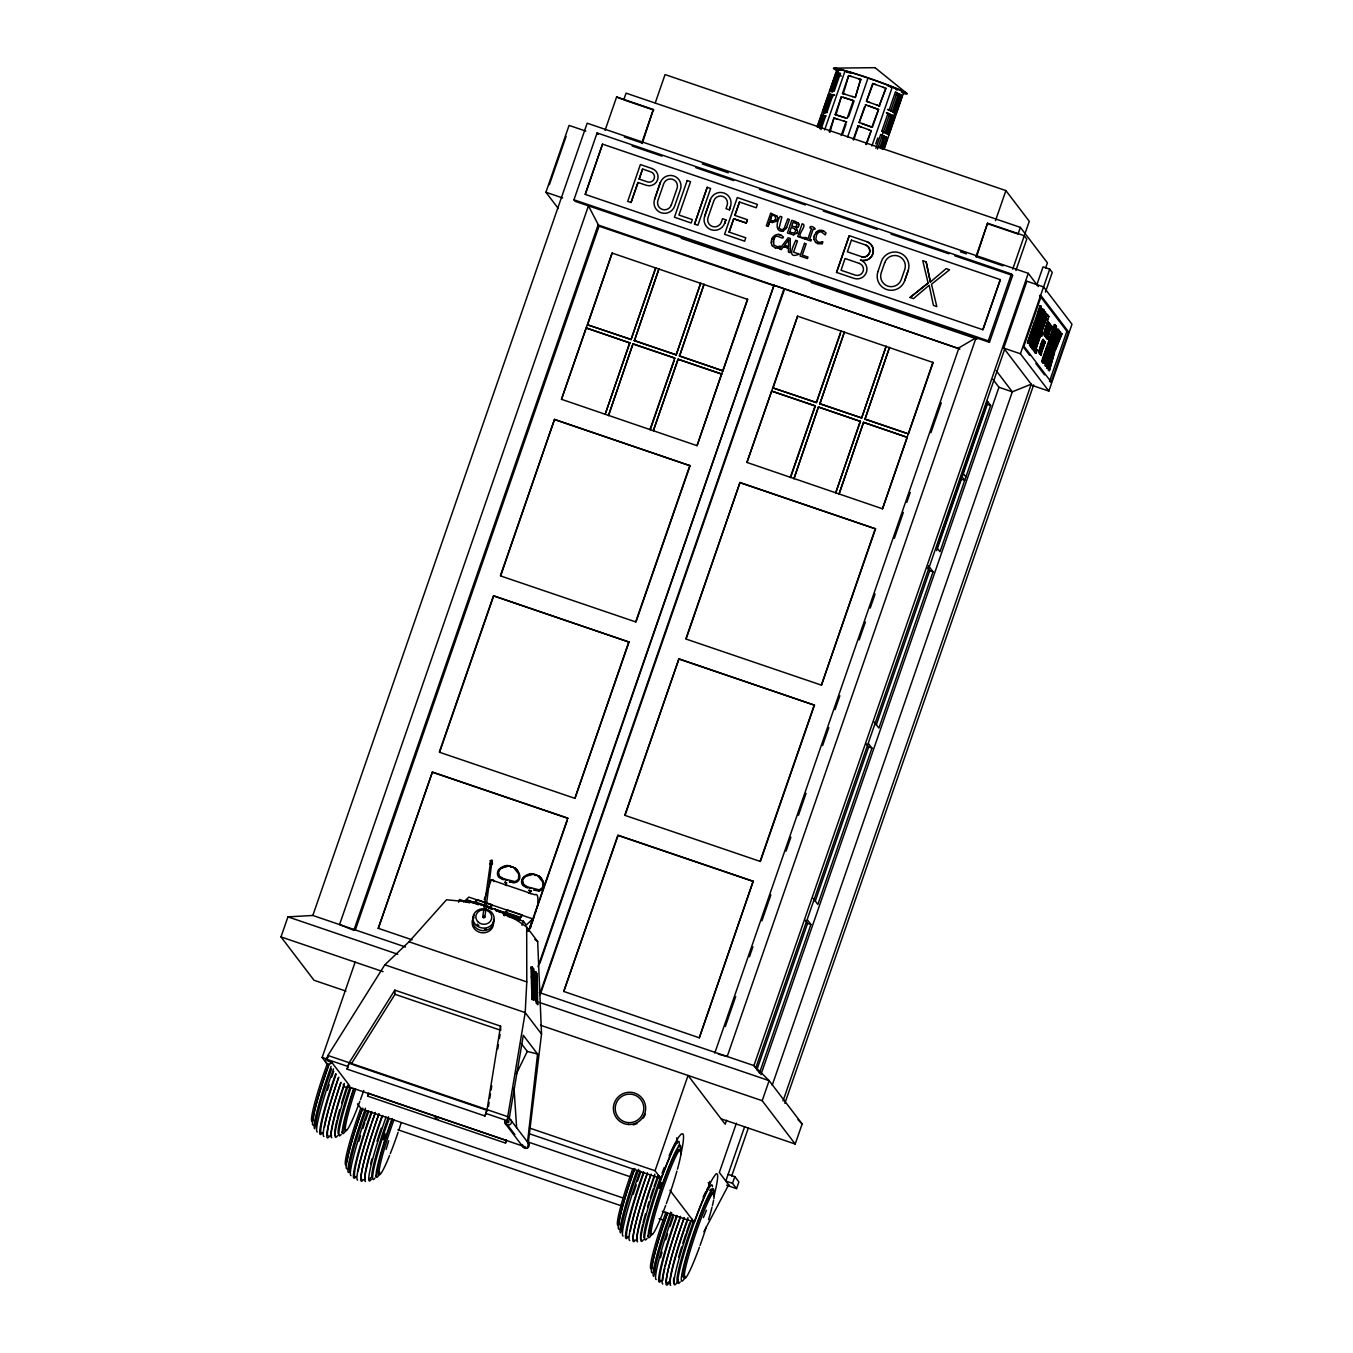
<?xml version="1.0" encoding="UTF-8"?>
<svg xmlns="http://www.w3.org/2000/svg" width="1353" height="1353" viewBox="0 0 1353 1353"><rect width="100%" height="100%" fill="white"/><g stroke="black" fill="none" stroke-linecap="round" stroke-linejoin="round"><path stroke-width="1.5" d="M534.824 977.83L536.211 977.559L537.023 988.857L536.769 978.388L534.858 977.61L535.382 978.287M788.461 248.123L788.427 252.098L790.203 252.707L790.287 238.5L788.207 237.79L779.548 249.087L781.256 249.662L783.607 246.466L788.495 248.157L783.641 246.5M533.522 978.439L533.471 968.291L534.672 1000.07L534.097 986.066L531.898 985.999L531.932 985.052L534.063 985.965M531.898 985.999L532 999.664L530.968 966.837L531.205 968.241M531.966 985.001L533.353 1000.121L532.304 966.803L532.575 968.697M536.498 1003.554C537.023 1005.82 533.606 990.853 536.008 989.99L535.653 971.708L534.35 971.758L537.073 974.025L537.716 1004.805L536.008 989.99M795.835 230.264L794.6 232.834M500.542 1026.132L487.063 1109.629L485.017 1116.005L347.044 1069.107L349.006 1063.035L394.805 990.142L500.542 1026.132L500.745 1030.293L395.008 994.303L394.805 990.142M484.898 1116.039L487.063 1109.629L487.79 1110.576M343.222 1084.311A3.399 3.382 -37.3 0 0 349.548 1085.664L331.84 1062.426L328.086 1061.141L326.614 1059.23L327.916 1055.475L384.844 964.824L408.995 941.789L446.49 899.796L468.053 901.808A125.728 113.872 7.8 0 1 489.025 907.153L495.756 909.656A125.728 113.872 7.8 0 1 526.689 927.093L526.791 981.889L525.201 1012.602L507.071 1120.639L508.525 1122.567L523.307 1035.299L537.564 1054.021L527.535 1142.05A3.399 3.382 -37.3 0 1 528.972 1146.295A3.399 3.382 -37.3 0 1 524.93 1148.274A3.399 3.382 -37.3 0 1 522.478 1144.537M533.471 998.7L533.386 999.563L533.268 985.001M1049.116 331.992L1050.791 327.206L1047.391 335.899L1046.816 338.926L1048.575 336.322L1047.357 339.096L1051.805 325.904L1051.704 327.325M511.214 867.341L511.248 866.613M771.328 242.373L771.447 240.902M813.999 236.657L813.999 239.43M534.334 971.742L534.469 982.024M1046.309 327.24L1045.7 328.136L1047.374 322.944L1046.579 328.238L1043.467 334.208L1047.763 321.337L1046.833 327.578M777.248 246.72L773.865 244.944L773.628 239.938M773.189 242.339L773.307 241.223M527.687 1147.733L541.521 1034.047L537.682 941.536L526.689 927.093M506.699 879.805L506.411 880.313M534.08 988.451L533.742 987.825M491.765 862.69L484.864 917.131L483.731 918.01L482.75 916.945L490.479 862.724M1040.728 308.298L1040.034 305.761L1027.519 342.833L1028.365 343.104L1035.299 323.046L1034.47 322.775L1027.519 342.833M1048.761 326.834L1045.159 336.322L1049.353 323.012L1044.228 335.595L1045.666 330.132M1049.235 325.413C1050.672 319.342 1047.712 337.151 1044.804 335.95M488.45 1106.466L489.109 1102.34M489.786 1098.23L490.446 1094.103M491.105 1089.994L491.765 1085.867M497.752 1048.812L498.411 1044.702M499.409 1038.529L500.069 1034.402M1040.795 345.421C1044.82 337.54 1043.67 336.931 1040.389 345.286M1050.571 329.236L1051.382 325.752L1048.71 331.84M482.75 916.945L483.884 916.082L484.864 917.131M1034.267 345.505L1034.944 342.833M680.745 1154.769L681.422 1151.826A92.917 8.236 -71.2 0 0 682.944 1133.882L681.269 1133.966L678.58 1137.163L674.978 1143.353L660.991 1178.564L529.429 1133.78M777.468 219.727L777.671 218.662M1042.25 342.647L1042.554 340.635L1038.867 352.507L1042.977 340.787L1042.656 342.799M1050.977 329.354L1051.298 327.341M772.259 220.894C776.91 222.095 776.757 214.552 771.92 215.144L770.161 220.218L773.053 221.046M713.877 1196.458L714.773 1193.025A67.785 6.021 -71.2 0 0 715.602 1174.404L712.828 1178.345A67.785 6.021 -71.2 0 0 694.241 1222.199L662.344 1211.341M771.481 240.935C771.7 235.828 777.924 232.259 782.017 235.828M814.032 236.69L814.421 235.101M1039.882 311.63L1040.389 309.786M1047.577 335.95L1048.406 333.227M1046.884 368.253L1053.361 352.44L1054.207 352.727L1047.729 368.54L1046.884 368.253L1053.835 350.613L1059.399 331.181L1060.464 331.773L1055.357 349.378L1054.528 349.091L1059.399 331.181M1061.006 333.278L1062.071 333.87L1054.9 351.205L1049.336 370.637L1048.49 370.35L1054.055 350.917L1061.006 333.278L1054.528 349.091M1047.729 368.54L1060.464 331.773M1048.49 370.35L1053.361 352.44M1049.336 370.637L1054.207 352.727M386.095 1149.441L388.683 1140.782M506.394 1140.478L368.287 1093.224L367.627 1096.116L505.464 1143.048L506.715 1140.308M506.14 1140.139L505.464 1143.048M1039.594 353.471L1043.552 340.178L1038.918 352.507M1040.017 353.607L1043.552 340.178M1041.201 355.162L1039.476 353.319L1040.626 349.649L1039.882 353.454L1041.201 355.162L1040.914 353.015L1041.709 353.674M1043.028 342.005C1036.432 364.075 1048.051 329.083 1040.812 347.822L1041.506 348.313M476.324 902.13L477.135 899.644L492.171 904.768L491.359 907.254M504.145 914.56L507.206 909.876L522.241 915L519.18 919.668L522.241 915M506.394 912.379L507.206 909.876M1040.085 346.656L1039.003 350.917L1039.831 349.598M1040.508 346.808L1039.425 351.053L1040.254 349.75M1048.829 333.362L1047.746 337.607L1048.575 336.305M527.924 931.236L530.308 927.972L537.598 905.817A150.437 13.344 -71.2 0 0 534.892 894.79L491.257 879.94L484.256 899.542M533.674 918.044L534.486 915.575M1037.751 320.052L1030.749 342.191L1041.167 312.103M1039.307 319.393L1040.136 319.68L1041.996 312.391L1031.578 342.478L1042.098 314.2M1035.451 341.176L1036.872 339.704L1035.011 346.994L1037.785 340.905L1036.956 340.618L1034.385 346.639M1038.952 337.557L1038.022 341.21A10.638 0.947 -71.2 0 1 1033.861 350.326A10.638 0.947 -71.2 0 1 1036.652 339.4L1042.436 322.69A10.638 0.947 -71.2 0 1 1046.596 313.558A10.638 0.947 -71.2 0 1 1043.806 324.483L1042.656 327.832C1040.305 327.088 1049.454 305.812 1041.827 322.707M1046.207 330.42L1044.651 335.73L1048.947 322.488M1047.019 332.889C1049.133 325.515 1044.381 337.489 1046.63 333.954M345.945 991.123L313.997 980.249L281.001 936.919L287.935 916.86L312.831 915.474L405.511 947.015M558.282 208.497L545.919 192.261L569.072 125.406L585.781 131.089M549.386 184.668L566.095 136.45M312.831 915.474L587.185 123.208L1028.28 273.34L1038.36 286.582M573.943 199.787L597.096 132.932L1011.452 273.966L1012.602 275.471L989.449 342.326L575.076 201.293L573.943 199.787L988.299 340.838L989.449 342.326M605.045 130.395L616.613 96.976L653.364 109.475L642.252 143.519M585.189 194.274L602.542 144.145L1000.324 279.631L982.955 329.777L585.291 194.426L602.542 144.145M355.467 929.528L599.024 226.171L588.454 205.842L339.569 924.573L353.86 930.323L598.094 224.97L959.92 349.006L774.001 285.28L538.02 966.718M328.086 1065.251L322.132 1057.454L355.129 962.152M655.292 102.794L665.05 74.584L1005.905 190.587L1029.278 221.283L1024.711 234.441M653.364 109.475L641.796 142.911L624.376 136.991M652.146 168.601L640.392 164.542L627.707 201.394L631.056 202.527L638.007 182.469L646.362 185.31A8.862 8.811 -37.3 0 0 657.609 179.797A8.862 8.811 -37.3 0 0 652.146 168.601L652.078 168.533M432.402 772.039L378.299 928.327L432.402 772.039L567.753 818.108L528.702 930.864M439.353 751.98L493.473 595.709L629.044 642.066L574.924 798.355L439.59 752.285L493.693 595.996L629.044 642.066M500.424 575.651L554.527 419.362L690.098 465.736L635.978 622.008L500.644 575.955L554.527 419.362M605.84 412.411L629.889 342.935L586.221 327.849L561.478 399.304L612.131 253.062L747.685 299.419L722.942 370.874L679.51 356.093L704.017 284.333L679.51 356.093M655.799 268.148L631.056 339.603L587.608 324.821L612.131 253.062M631.005 202.46L638.007 182.469M639.157 179.137L642.574 169.024L650.979 171.949A5.311 5.294 -37.3 0 1 654.209 178.596A5.311 5.294 -37.3 0 1 647.461 181.894L639.106 179.053L642.624 169.108M347.18 1069.09L349.226 1062.714L351.188 1064.084L395.008 994.303M654.581 199.331L660.315 182.537L654.581 199.331A10.638 10.57 -37.3 0 0 661.127 212.776A10.638 10.57 -37.3 0 0 674.623 206.146L680.424 189.437A10.638 10.57 -37.3 0 0 673.862 175.991A10.638 10.57 -37.3 0 0 660.365 182.621M671.291 205.013L677.075 188.304A7.086 7.053 -37.3 0 0 672.712 179.34A7.086 7.053 -37.3 0 0 663.714 183.754L657.913 200.464A7.086 7.053 -37.3 0 0 662.293 209.427A7.086 7.053 -37.3 0 0 671.291 205.013L671.223 204.946M629.669 342.647L605.146 414.39M631.056 339.603L655.562 267.843M687.172 180.473L674.437 217.241L691.197 223.008L692.296 219.592L678.935 215.042L690.571 181.691L687.223 180.541M633.001 343.78L608.495 415.54L633.001 343.78L674.775 358.004L650.032 429.442M634.388 340.736L658.911 268.976L634.388 340.736L676.162 354.96L700.668 283.2L676.162 354.96M458.532 902.231L459.496 899.474L469.474 902.874M694.546 224.141L707.23 187.289L710.629 188.507L697.894 225.274L694.495 224.074L707.23 187.289M466.278 902.282L467.14 899.779L477.677 903.855M724.701 223.144A10.638 10.57 -37.3 0 1 711.204 229.756A10.638 10.57 -37.3 0 1 704.642 216.311L710.426 199.601A10.638 10.57 -37.3 0 1 723.923 192.989A10.638 10.57 -37.3 0 1 730.485 206.417L729.385 209.833L725.986 208.633L727.136 205.284A7.086 7.053 -37.3 0 0 722.823 196.405A7.086 7.053 -37.3 0 0 713.826 200.819L708.042 217.529A7.086 7.053 -37.3 0 0 712.405 226.492A7.086 7.053 -37.3 0 0 721.403 222.078L722.502 218.662L725.901 219.862L724.751 223.211L725.901 219.862M650.269 429.747L674.318 360.287M730.485 206.417L729.385 209.833M678.124 359.137L653.381 430.592L678.124 359.137L721.555 373.918L697.049 445.678L561.478 399.304M747.431 219.727L734.848 215.381L739.482 202.02L756.242 207.77L757.409 204.438L737.3 197.538L724.565 234.306L744.674 241.206L745.774 237.79L729.064 232.09L733.698 218.729L746.281 223.059L747.38 219.643L746.23 222.991L733.749 218.797L729.115 232.175M734.916 215.465L739.533 202.087M503.874 915.068L504.737 912.565L494.708 909.148L505.244 913.241L504.381 915.761M518.334 920.666L518.52 917.266L508.491 913.85L507.629 916.353L515.983 919.194M518.52 917.266L518.165 920.446M521.97 925.351L523.408 921.224L503.434 914.425M769.688 221.706L768.047 226.441L769.671 221.672L771.125 222.196M770.195 220.268L771.92 215.144M528.431 931.253L532.71 918.873L468.814 897.107L463.69 902.062M628.807 641.762L574.924 798.355M635.758 621.703L689.861 465.432M747.465 299.114L697.049 445.678M537.834 905.445L567.296 820.375M779.091 228.217L781.916 216.92L780.224 216.345C776.791 220.657 774.423 232.361 783.302 231.194M817.161 126.725L836.898 69.696M817.364 126.996L821.474 115.106L825.736 115.732L820.95 129.6M822.641 111.758L828.814 93.932L834.7 95.167L833.076 94.558L826.903 112.384L822.641 111.758L827.072 112.637M829.964 90.583L836.137 72.758L840.399 73.383L834.226 91.226L829.964 90.583L831.588 91.192L837.761 73.366L840.585 73.637M820.273 122.176L822.336 116.24M824.18 110.912L828.983 97.044M819.512 125.322L829.727 95.826M831.08 91.903L837.896 72.233M818.988 127.588L823.098 115.698L825.922 115.969M824.265 112.367L830.438 94.524L833.245 94.811M786.194 228.657L789.408 219.474L787.717 218.898L784.013 228.826M819.766 128.603L824.4 117.068M825.026 113.364L831.723 95.894M832.366 92.19L839.063 74.719M773.662 239.988C774.795 231.38 783.116 240.902 783.421 237.096L782.727 236.386M824.637 129.905L845.067 70.897M794.093 233.088L789.645 232.175L791.251 227.456L794.515 228.657M539.864 963.336L774.001 285.28M829.203 131.816L833.989 117.948L844.171 121.212M841.329 96.773L835.917 114.971L835.156 114.616L841.329 96.773L854.098 100.883L848.602 116.73M845.219 94.372L842.479 93.442L848.652 75.616L851.392 76.546M829.964 132.188L833.989 117.948M843.257 93.797L848.652 75.616M539.779 994.049L784.013 288.696M540.236 994.641L784.486 289.305M805.136 239.058L805.627 237.519C791.37 238.821 809.483 225.173 802.143 223.803L797.729 236.521L805.136 239.058L805.644 237.57M841.194 135.554L845.997 121.702M843.139 97.298L853.32 100.528L847.147 118.354L836.966 115.123M804.477 243.32L800.097 256.072L807.47 258.575L807.961 257.036L802.278 255.108L806.168 243.895L804.511 243.354M806.388 238.01L805.965 239.346L810.904 241.02L811.326 239.701L809.703 239.143L813.204 229.029C817.855 230.551 813.035 225.613 810.346 226.594L809.923 227.93L811.546 228.488L808.045 238.602L806.422 238.043M842.648 133.947L846.082 124.036M855.248 97.551L860.66 79.353L855.248 97.551L852.119 96.401M847.604 137.059L868.017 78.068A35.432 2.097 19.1 0 1 903.195 92.833M853.185 139.748L857.971 125.88L860.931 126.793M865.311 104.705L878.554 109.458L872.381 127.283L859.138 122.531L864.618 106.684M877.708 105.331L866.461 101.357L872.634 83.531L875.594 84.461M853.726 139.833L858.529 125.964M865.852 104.79L859.138 122.531M866.461 101.357L873.192 83.615M817.635 241.849L815.791 239.058L816.671 234.559L818.65 232.242L821.102 231.701L825.313 234.948L825.99 232.868L823.605 230.957M563.761 991.445L617.864 835.156L753.198 881.226L699.315 1037.802L563.761 991.445L618.101 835.461L753.435 881.53M624.815 815.115L678.935 658.826L814.489 705.184L760.386 861.472L625.052 815.402L678.935 658.826M685.87 638.768L739.99 482.497L875.56 528.854L821.44 685.142L686.106 639.073L739.99 482.497M790.372 477.22L815.115 405.765L771.684 390.983L746.941 462.438L797.577 316.179L933.147 362.553L908.404 434.009M840.568 333.261L816.502 402.72L773.07 387.939L797.577 316.179M865.869 144.416L871.231 130.615L866.427 144.483M861.76 123.461L871.839 127.199L878.554 109.458M885.894 88.283L879.162 106.024L885.894 88.283L883.154 87.353M871.89 145.989L892.32 86.998M875.729 143.858L877.793 137.921M875.898 148.306L880.702 134.437L886.655 137.296L882.545 149.168M888.025 113.263L881.852 131.089L887.822 133.947L893.995 116.121L886.486 112.789L893.995 116.121M877.505 149.084L881.615 137.194L884.574 138.107M882.782 133.846L888.955 116.02L891.915 116.95M890.798 110.692L896.278 94.845L900.388 95.589M836.56 272.477L849.244 235.642L866.85 241.68A9.742 9.691 -37.3 0 1 872.786 253.924A9.742 9.691 -37.3 0 1 860.423 259.996A9.742 9.691 -37.3 0 1 866.427 272.308A9.742 9.691 -37.3 0 1 854.047 278.38L836.509 272.41L849.295 235.71M879.822 147.697L883.255 137.786L881.615 137.194M885.099 132.459L890.578 116.612L888.955 116.02M892.422 111.301L897.918 95.454L899.238 95.775M881.006 148.695L885.116 136.805L880.904 134.691M887.822 133.947L886.283 133.473L892.456 115.631M895.568 92.342L901.318 94.947L895.145 112.773L893.606 112.299L899.255 94.118M882.46 147.731L884.524 141.777M887.737 132.493L892.54 118.624M900.557 95.471L894.384 113.314L896.007 113.906M882.308 148.898L884.355 143.012M890.494 125.305L899.339 99.75M859.324 263.412L845.05 258.508L841.059 270.279L855.265 275.116A6.207 6.173 -37.3 0 0 863.146 271.243A6.207 6.173 -37.3 0 0 859.324 263.412L859.256 263.328M851.426 240.107L847.367 251.81L861.641 256.715A6.207 6.173 -37.3 0 0 869.505 252.859A6.207 6.173 -37.3 0 0 865.683 245.028L851.477 240.191M884.084 148.323L887.365 138.53M896.684 111.927L902.028 96.181M883.983 149.473L903.736 92.444M841.025 330.961L816.282 402.416L773.07 387.939M790.609 477.524L815.352 406.069L771.903 391.288M818.464 406.898L793.957 478.658L818.464 406.898L860.457 421.426L835.714 492.881L860.237 421.121M819.85 403.854L844.373 332.111L819.85 403.854L861.624 418.077L886.13 346.317L861.624 418.077M877.945 271.615L881.361 261.518A14.173 14.088 -37.3 0 1 899.424 252.774A14.173 14.088 -37.3 0 1 908.151 270.685L904.683 280.714A14.173 14.088 -37.3 0 1 886.689 289.542A14.173 14.088 -37.3 0 1 877.945 271.615L877.894 271.547M884.71 262.651L881.243 272.68A10.638 10.57 -37.3 0 0 887.788 286.126A10.638 10.57 -37.3 0 0 901.284 279.513L904.768 269.484A10.638 10.57 -37.3 0 0 898.206 256.038A10.638 10.57 -37.3 0 0 884.71 262.651L884.761 262.736M904.683 280.714L908.151 270.685M863.569 422.254L839.063 494.014L863.569 422.254L907.254 437.34L882.511 508.796L746.941 462.438M864.956 419.21L889.479 347.467L864.956 419.21L906.425 433.332M753.198 881.226L699.315 1037.802M760.149 861.168L814.269 704.896M875.323 528.549L821.44 685.142M932.91 362.249L882.511 508.796M660.991 1178.564L655.055 1170.751L688.051 1075.466L725.208 1124.258L726.578 1120.284M975.953 256.647L987.538 223.211L1024.289 235.726L1026.809 239.041L1015.917 270.499M976.409 257.256L987.538 223.211M995.487 220.674L1005.905 190.587M714.756 1053.158L958.989 347.806L976.071 337.776L977.001 338.994L811.157 282.54M725.326 1026.47L735.677 996.569M749.477 956.723L752.928 946.762M761.891 920.869L770.855 894.959M786.042 851.122L790.879 837.169M798.456 815.267L806.05 793.348M822.607 745.52L828.814 727.593M835.038 709.649L839.858 695.713M859.172 639.918L865.396 621.991M870.216 608.038L875.053 594.085M894.367 538.308L903.33 512.398M906.781 502.437L910.231 492.475M930.932 432.706L941.282 402.805M976.071 337.776L727.204 1056.507L718.308 1054.105M982.836 329.625L1000.324 279.631M653.82 110.083L623.75 99.851L626.067 93.154L1020.382 227.372L1018.065 234.052L987.994 223.82M1012.72 269.162L1024.289 235.726M988.299 340.838L1011.452 273.966M1028.28 273.34L753.925 1065.606L759.557 1072.997M1003.723 348.093L1026.876 281.221L1043.586 286.921L1071.999 324.23L1048.846 391.085L1032.153 385.402L1003.723 348.093L1020.433 353.776L1048.846 391.085M736.404 1123.159L719.322 1172.51L729.402 1185.752M755.769 1068.007L1004.636 349.294M961.526 476.104L936.783 547.559L939.98 551.77L990.633 405.511L987.419 401.3L962.676 472.755M937.003 547.847L961.746 476.408L964.723 480.315L961.391 479.182L936.648 550.637M987.656 401.604L962.913 473.06L965.89 476.966M756.885 1069.749L807.572 923.355L805.255 920.311M815.199 901.318L868.643 747.025L866.309 743.981M876.27 724.988L929.697 570.678L927.38 567.634M962.541 475.833L987.284 404.378L990.633 405.511M759.54 1072.861L810.921 924.488L807.437 919.922M868.491 743.592L871.975 748.158L817.855 904.447L813.221 898.341M928.395 565.723L933.046 571.829L878.926 728.1L874.275 722.012M760.91 1074.671L998.954 387.262L992.933 379.364M744.624 1126.711L725.817 1181.034L732.497 1183.317L736.556 1188.627L738.873 1181.947L734.814 1176.62L728.134 1174.353M1036.922 284.553L1043.045 266.862L1049.725 269.129L1052.245 272.443L1045.446 292.096M1045.683 267.894L1047.425 262.871L1020.382 227.372M731.669 1176.095L748.277 1128.165M732.497 1183.317L734.814 1176.62M1020.433 353.776L1049.725 269.129M539.526 1002.488L769.13 1080.641L802.143 1123.971L795.192 1144.029L762.196 1100.699L769.13 1080.641L753.925 1065.606L539.373 992.578M1041.269 296.019L1023.9 346.165L1051.18 381.969L1068.532 331.84L1041.269 296.019L1039.594 295.461L1066.874 331.265L1068.532 331.84M1038.647 317.177L1037.193 320.407L1036.195 320.171L1039.104 309.397L1040.542 310.716L1038.394 318.192L1039.222 318.479M1028.365 343.104L1040.863 306.032L1040.034 305.761M1036.195 320.171L1039.933 309.685M772.208 1085.207L1012.315 391.812L1031.223 384.201L783.049 1100.919M1031.087 343.239A10.638 0.947 -71.2 0 1 1029.582 344.423A10.638 0.947 -71.2 0 1 1032.373 334.597L1038.157 317.887L1039.003 318.175A10.638 0.947 -71.2 0 1 1043.163 309.042A10.638 0.947 -71.2 0 1 1040.372 319.984L1034.588 336.694A10.638 0.947 -71.2 0 1 1030.428 345.827A10.638 0.947 -71.2 0 1 1033.202 334.884L1039.003 318.175M1034.385 334.546L1038.901 321.557M1030.512 346.74L1043.231 309.972L1044.076 310.243L1032.728 343.983L1033.641 345.184L1032.491 348.533L1030.512 346.74L1032.948 349.125L1045.446 312.053L1044.617 311.765L1031.882 348.55L1032.948 349.125M1031.341 347.028L1044.076 310.243M1031.646 348.245L1032.813 344.897L1031.899 343.696L1032.728 343.983M1032.102 348.837L1044.617 311.765M1033.557 346.469A10.638 0.947 -71.2 0 1 1035.806 339.113L1041.607 322.403A10.638 0.947 -71.2 0 1 1045.226 313.693A10.638 0.947 -71.2 0 1 1045.226 316.856L1036.872 339.704M1032.711 348.82L1045.446 312.053M1036.956 340.618L1038.106 337.286L1039.172 337.861M1037.311 350.004L1035.333 348.211L1037.311 350.004L1036.161 353.336L1035.316 353.048L1033.946 351.256L1046.681 314.488L1047.51 314.759L1048.879 316.568L1047.729 319.917L1045.751 318.124L1041.117 331.502L1042.808 332.906L1041.658 336.254L1039.967 334.834L1037.311 342.478M1036.161 353.336L1034.774 351.543L1047.51 314.759M1036.161 348.499L1040.795 335.121L1039.967 334.834M1042.808 332.906L1041.945 331.773L1046.579 318.412L1045.751 318.124M1040.812 335.967L1041.979 332.618M1035.316 353.048L1036.483 349.717M1048.186 321.49L1043.89 334.343L1045.531 329.608M1046.732 327.375L1046.106 328.272L1047.374 322.944M1045.226 336.102L1049.624 323.384M1047.949 328.694L1048.93 324.974M1039.679 353.573L1044.076 340.871L1040.728 352.372M1046.951 336.457L1046.833 338.199L1045.514 336.88L1049.911 324.162L1046.495 337.76M1046.799 333.667L1049.911 324.162M1040.694 352.744L1040.694 354.503L1045.091 341.785L1040.271 354.368M1050.368 326.648L1050.486 324.906L1046.444 337.692M1046.41 338.064L1050.892 325.041M1040.778 355.027L1041.303 353.522M1041.32 353.15L1045.209 341.937M1041.624 361.336L1054.359 324.568L1056.389 326.428A9.742 0.863 -71.2 0 1 1053.835 336.44A9.742 0.863 -71.2 0 1 1050.029 344.812A9.742 0.863 -71.2 0 1 1047.476 354.824A9.742 0.863 -71.2 0 1 1043.653 363.196L1041.624 361.336L1043.653 363.196M784.875 1103.321L1033.658 384.895M1043.011 358.291L1047.053 346.588L1047.899 346.875C1049.911 350.224 1046.951 358.427 1043.975 359.56L1043.011 358.291L1044.82 359.847M1049.37 339.907L1053.429 328.204L1054.258 328.491C1056.27 331.84 1053.327 340.043 1050.351 341.176L1049.37 339.907L1051.18 341.463M1042.453 361.623L1055.188 324.838M1043.84 358.579L1047.899 346.875M1050.216 340.195L1054.258 328.491M1047.053 362.79A10.638 0.947 -71.2 0 1 1049.843 351.848L1053.31 341.819A10.638 0.947 -71.2 0 1 1057.471 332.703A10.638 0.947 -71.2 0 1 1054.68 343.628L1051.213 353.657A10.638 0.947 -71.2 0 1 1047.053 362.79A14.173 1.252 -71.2 0 1 1045.057 364.363A14.173 1.252 -71.2 0 1 1048.778 351.273L1052.245 341.244A14.173 1.252 -71.2 0 1 1057.623 331.468M1052.482 341.548L1048.998 351.577L1049.843 351.848M1049.607 351.56L1053.074 341.531A14.173 1.252 -71.2 0 1 1058.621 329.354A14.173 1.252 -71.2 0 1 1054.917 343.933L1051.433 353.962A14.173 1.252 -71.2 0 1 1045.886 366.122A14.173 1.252 -71.2 0 1 1049.607 351.56L1048.778 351.273M1046.343 360.71A10.638 0.947 -71.2 0 0 1050.368 353.37L1053.852 343.341A10.638 0.947 -71.2 0 0 1055.83 333.312M1052.346 348.668L1050.604 353.674A14.173 1.252 -71.2 0 1 1048.169 360.202M1066.874 331.265L1049.505 381.411L1051.18 381.969M368.862 1093.393L367.627 1096.116M1046.427 327.443L1047.763 321.337M1043.451 342.14L1040.812 347.822M530.697 888.109L530.731 887.991M1043.975 340.33L1039.392 352.812M1036.99 320.001L1037.734 318.056M786.668 227.405L783.269 231.16M1055.357 349.378L1061.834 333.565M703.408 1217.599L706.452 1210.275M771.903 239.38L772.512 237.925M814.455 235.151L817.719 230.839L823.622 230.991M1039.611 314.928L1040.169 313.642M777.434 219.676L776.622 221.182M796.494 233.629C799.843 230.788 793.839 227.794 798.456 226.712M516.237 1074.079L527.281 1051.416L521.345 1043.62M1037.041 320.458L1039.104 309.397M1036.297 321.608L1035.299 323.435L1034.47 322.775M798.49 226.746L799.031 224.395M703.848 1231.771L728.658 1184.788M775.117 220.133L775.658 219.118M774.102 238.804L774.694 237.84M506.631 882.799L505.447 882.342L506.31 882.849M797.002 232.902L793.298 234.779L787.429 233.02L791.843 220.302L795.243 221.486M815.825 232.496L816.705 231.566M477.135 899.644L474.869 901.825L489.904 906.95L492.171 904.768M532.71 918.873L526.317 925.063L523.408 921.224M772.36 222.501L776.588 221.148M782.322 229.655L783.979 228.792M930.39 281.999L946.153 268.621L949.552 269.822L931.49 284.231L936.817 306.607L933.418 305.389L929.173 285.263L913.427 298.641L910.028 297.423L928.09 283.031L922.763 260.655L926.162 261.873L930.39 281.999L926.162 261.873M538.308 890.764L539.221 890.764L538.308 890.764A10.283 3.078 17.2 0 1 533.437 889.97M910.079 297.508L928.141 283.098M893.217 116.646L890.409 116.375M894.705 117.356L888.532 135.182M537.598 905.817L536.786 908.269M535.974 910.738L535.162 913.207M532.727 920.598L531.915 923.05M531.12 925.52L530.308 927.972M514.14 882.596A10.3 3.095 17.2 0 1 509.32 881.733A10.283 3.078 17.2 0 0 514.123 882.613L515.07 882.596A5.632 5.175 -82.6 0 0 519.518 874.833M490.598 862.385C487.655 864.787 494.437 865.379 491.917 862.504M822.049 242.102L822.895 241.899L822.201 243.912L817.838 243.625M795.75 226.932L797.154 224.683L796.021 223.397M1045.243 316.974L1043.586 324.196L1042.74 323.908M1035.045 323.519C1038.901 321.05 1042.284 311.038 1040.863 306.032M1050.351 341.176L1054.088 331.57L1053.429 328.204M1043.975 359.56L1047.729 349.953L1047.053 346.588M778.482 246.601L780.343 246.128L778.702 248.225M821.034 242.373L822.066 242.136M818.819 230.365L819.969 230.145M795.784 226.983L791.742 226.036L793.027 222.315L796.054 223.431M821.068 242.407L818.362 242.17M777.214 246.686L778.516 246.652M793.281 234.746L794.177 234.695M777.671 248.259L778.719 248.259M530.866 968.241L532.186 968.207M532.017 969.746L533.336 969.695M532.372 970.236L533.708 970.186M534.266 974.025L535.602 973.991M535.856 976.02L537.192 975.987M532.118 973.839C534.317 977.475 530.342 979.318 532.896 977.745L533.488 978.54M534.824 978.101L536.143 977.915M534.824 978.456L536.769 978.388M534.824 978.642L536.786 978.625M535.467 978.811L536.82 979.115L535.433 978.422M536.837 979.504L535.5 979.166M532.862 987.03L534.181 986.997M535.027 986.963L536.363 987.115M535.044 987.335L536.38 987.301M535.061 987.521L536.397 987.639M535.078 987.842L537.04 987.825M535.128 988.197L537.056 988.18M534.892 992.882L536.211 992.848M535.754 994.083L537.056 993.965M535.805 994.912L537.141 994.878M531.644 995.453L532.964 995.419M532.152 996.062L533.488 996.011M533.116 997.313L534.435 997.279M533.454 997.753L534.773 997.719M535.974 1001.203L537.293 1001.152M537.834 1001.88L536.515 1001.913L536.262 991.952M491.376 864.415L490.209 863.874M834.158 68.14L874.85 67.684M782.338 229.689L780.816 229.452M777.704 248.292L775.286 247.853M506.631 883.086L504.754 882.122L505.667 882.816M528.33 892.879L531.154 893.724M883.069 137.549L885.725 137.938M528.127 892.557L529.801 893.031M821.186 230.179L822.455 230.484M778.635 234.424L781.07 235.236M527.281 1051.416L537.564 1054.021M771.092 222.163L772.394 222.535M842.479 93.442L852.661 96.689M835.156 114.616L845.337 117.863M834.767 118.32L836.746 118.878M850.462 76.123L858.834 78.863M899.779 94.473L901.318 94.947M885.116 136.805L886.655 137.296M858.292 78.575L861.421 79.709M843.629 120.907L846.758 122.058M977.898 257.307L1003.047 265.864M702.275 163.95L728.286 172.795M960.41 251.793L966.414 253.84M632.105 145.972L661.989 156.136M695.848 167.671L733.698 180.558M759.591 189.369L805.407 204.963M823.351 211.068L877.133 229.367M891.069 234.12L948.842 253.772M954.829 255.818L1012.602 275.471M1044.296 310.547L1043.231 309.972M1048.879 316.568L1046.681 314.488M789.645 232.175L790.998 232.615M768.047 226.441L766.339 225.833L770.736 213.114L777.011 216.159M1054.359 324.568L1056.389 326.428M1041.607 322.403L1042.656 322.995M1041.59 327.257L1042.656 327.832M1045.835 334.8L1047.188 330.132M1047.29 336.914L1046.529 336.322L1050.791 326.783M1045.514 336.88L1046.833 338.199M1052.245 341.244L1053.31 341.819M1034.588 336.694L1033.743 336.407A10.638 0.947 -71.2 0 1 1032.829 338.977M1050.029 344.812L1049.184 344.525A9.742 0.863 -71.2 0 0 1052.16 338.504M1050.368 353.37L1051.433 353.962M1039.476 353.319L1044.617 341.159M545.919 192.261L562.628 197.961M681.269 238.331L789.171 275.065M599.024 226.171L774.457 285.889M998.954 387.262L1012.315 391.812L996.231 370.688M630.819 339.299L587.608 324.821M634.168 340.432L675.925 354.655M679.274 355.788L722.942 370.874M819.63 403.566L861.387 417.773M864.736 418.923L908.167 433.704M586.458 328.153L629.889 342.935M633.238 344.085L675.012 358.291M678.343 359.441L721.792 374.223M818.7 407.202L860.457 421.426M863.806 422.559L907.254 437.34M554.764 419.667L690.098 465.736M740.226 482.784L875.56 528.854M929.697 570.678L933.046 571.829M679.155 659.131L814.489 705.184M868.643 747.025L871.975 748.158M432.639 772.343L567.972 818.396M807.572 923.355L810.921 924.488M511.4 866.783L509.218 866.038A9.961 7.898 -6.7 0 0 501.253 868.322A5.074 4.228 -63 0 0 499.781 877.15A9.928 2.977 17.2 0 0 503.553 879.179L506.732 880.262M535.534 875.002L533.336 874.258L525.133 876.49L522.529 879.89L523.56 884.372L527.738 886.976L539.238 889.851L542.553 887.619L542.976 882.444L537.682 875.594L533.353 874.123A9.961 7.898 -6.7 0 0 525.387 876.524A5.074 4.228 -63 0 0 523.899 885.352A9.928 2.977 17.2 0 0 527.687 887.399L530.85 888.464M504.957 912.057L519.992 917.182M469.322 901.013L476.019 903.297M486.454 906.848L491.46 908.556L480.924 904.464L481.448 905.14M519.028 917.943L508.491 913.85M469.508 901.25L478.37 904.768M488.298 907.643L492.154 909.453M495.401 910.062L505.937 914.154M495.908 910.738L500.931 912.446M516.372 917.706L519.721 918.839L509.185 914.746L509.692 915.423M378.299 928.327L412.124 939.828M408.995 941.789L526.791 981.889M287.935 916.86L397.748 954.237M384.844 964.824L525.201 1012.602L541.521 1034.047M281.001 936.919L383.051 971.657M540.524 1025.253L762.196 1100.699M721.318 1118.897L795.192 1144.029M726.595 1185.245L736.556 1188.627M327.916 1055.475L508.373 1116.885L509.827 1118.796A3.399 3.382 -37.3 0 1 511.265 1123.041A3.399 3.382 -37.3 0 1 507.223 1125.02A3.399 3.382 -37.3 0 1 504.77 1121.282L508.525 1122.567M353.167 1064.76L485.812 1109.9M322.132 1057.454L326.124 1058.807M326.614 1059.23L347.924 1066.485M485.761 1113.401L507.071 1120.639M529.463 1128.013L655.055 1170.751M528.363 1142.084L630.024 1176.687M347.247 1086.307L525.759 1147.073M622.465 1197.777L361.319 1108.902L357.48 1103.845M397.9 1129.755L621.162 1205.76M659.046 1218.647L663.021 1220M872.634 83.531L883.881 87.505M867.019 101.441L869.421 102.287M857.971 125.88L869.218 129.837M505.109 884.608L507.037 885.505M836.137 72.758L837.761 73.366M896.278 94.845L897.918 95.454M867.933 105.619L878.012 109.373M828.814 93.932L830.438 94.524M821.474 115.106L823.098 115.698M876.964 105.179L879.721 106.109M868.491 129.685L871.231 130.615M795.209 221.452L798.388 223.127M616.613 96.976L621.974 99.124M896.954 92.765L895.365 92.089L889.192 109.914L887.653 109.441L895.145 112.773M505.447 884.98L506.343 885.505M780.85 229.486L779.074 228.183M817.872 243.658L815.69 242.424M775.32 247.903L772.343 245.806M838.775 74.838L841.363 76.072M889.395 110.168L893.606 112.299M830.15 95.386L832.738 96.621M882.055 131.342L886.283 133.473M536.16 874.867L535.095 874.681M794.499 228.623L795.852 230.298M539.187 890.798A5.632 5.175 -82.6 0 0 543.652 883.052L542.722 880.871A10.334 7.594 54.7 0 0 539.221 876.152L531.881 873.666A10.367 8.219 -6.7 0 0 526.249 875.256L524.271 876.473A5.649 4.735 -63 0 0 522.85 885.268L523.51 885.809A10.3 3.095 17.2 0 0 527.433 887.906M875.103 67.751L907.068 93.594M797.999 1119.675L802.143 1123.971M815.724 242.458L813.965 239.396M1046.579 318.412L1047.729 319.917M1045.125 329.472L1047.476 323.063M1040.795 335.121L1041.658 336.254M1023.477 347.231L1029.667 355.365M1035.874 363.5L1044.55 374.899M866.783 241.612L866.85 241.68A9.742 9.691 -37.3 0 1 862.96 260.554M865.632 244.944L865.683 245.028A6.207 6.173 -37.3 0 1 869.455 252.791A6.207 6.173 -37.3 0 1 861.573 256.647L861.641 256.715M710.426 199.601L704.642 216.311M597.096 132.932L598.229 134.437M535.67 971.708L536.972 973.416M669.904 1190.251L694.241 1222.199M511.096 1120.47L528.989 1143.961M504.77 1121.282L514.884 1134.575M505.295 1123.616L522.985 1146.87M798.371 223.093L799.065 224.429M776.977 216.125L777.687 217.782M772.377 245.84L771.413 243.641M519.535 874.85L518.605 872.651A10.334 7.594 54.7 0 0 515.087 867.95L507.747 865.446A10.367 8.219 -6.7 0 0 502.132 867.053L500.153 868.254A5.649 4.735 -63 0 0 498.733 877.048L499.392 877.59A10.3 3.095 17.2 0 0 503.316 879.687M532.879 977.695L531.475 976.714L531.543 977.729M533.775 980.857L533.928 981.906M771.295 242.339L771.447 243.675M514.022 1088.15L516.66 1128.047M777.654 217.732L777.704 218.712M437.949 1119.219A3.535 3.535 88.2 0 1 435.514 1118.018M435.006 1117.257A3.535 3.535 88.2 0 1 434.719 1116.377M534.79 939.388A129.55 126.066 40.9 0 1 537.682 941.536M331.84 1062.426A3.399 3.382 -37.3 0 1 326.158 1062.765A3.399 3.382 -37.3 0 1 328.17 1057.437M493.253 921.647A10.638 9.623 7.8 0 1 480.67 932.589A10.638 9.623 7.8 0 1 474.04 917.571M486.454 928.699A7.983 7.239 7.8 0 1 484.475 929.24M493.574 919.414A10.655 9.657 7.8 0 1 480.975 930.39A10.655 9.657 7.8 0 1 474.328 915.321M478.911 925.452A7.983 7.239 7.8 0 1 477.355 924.167M539.204 876.152A10.367 7.611 54.7 0 1 542.739 880.871M515.087 867.933A10.367 7.611 54.7 0 1 518.605 872.651M491.257 879.94A150.437 13.344 -71.2 0 1 493.963 881.632M1044.617 319.071A10.638 0.947 -71.2 0 1 1043.856 321.574M1033.32 349.937A10.638 0.947 -71.2 0 1 1033.151 348.245M1048.71 347.806A9.742 0.863 -71.2 0 1 1048.152 349.835M1047.442 352.135A9.742 0.863 -71.2 0 1 1046.63 354.554M1044.195 360.811A9.742 0.863 -71.2 0 1 1042.825 362.908M1046.748 358.934A10.638 0.947 -71.2 0 1 1047.357 356.702M1054.308 336.643A10.638 0.947 -71.2 0 1 1055.137 334.715M1055.56 326.141A9.742 0.863 -71.2 0 1 1055.611 326.665M1055.441 327.781A9.742 0.863 -71.2 0 1 1054.511 331.451M1039.983 313A10.638 0.947 -71.2 0 1 1042.385 309.33M1041.793 312.34A10.638 0.947 -71.2 0 1 1041.184 314.556M846.251 71.997A28.345 1.674 19.1 0 1 850.124 72.944M887.923 85.814A28.345 1.674 19.1 0 1 891.17 87.15M895.669 89.247A28.345 1.674 19.1 0 1 897.056 90.177M838.065 71.134A38.983 2.317 19.1 0 1 869.404 78.305A38.983 2.317 19.1 0 1 903.415 93.56M838.64 70.863A35.432 2.097 19.1 0 1 868.017 78.068M839.097 69.899A33.673 1.996 19.1 0 1 841.735 70.288M846.335 71.421A33.673 1.996 19.1 0 1 850.868 72.69M887.906 85.391A33.673 1.996 19.1 0 1 891.221 86.693M893.234 87.505A33.673 1.996 19.1 0 1 896.718 89.01M902.062 91.886A33.673 1.996 19.1 0 1 901.538 92.258M699.416 1247.229A45.309 4.025 -71.2 0 1 684.229 1275.659A45.309 4.025 -71.2 0 1 701.75 1216.871A45.309 4.025 -71.2 0 1 713.877 1198.673M713.606 1200.196A45.309 4.025 -71.2 0 1 712.405 1205.624M711.999 1207.265A45.309 4.025 -71.2 0 1 708.566 1219.679M706.367 1226.816A45.309 4.025 -71.2 0 1 700.076 1245.42M684.889 1275.947A44.598 3.958 -71.2 0 1 693.7 1234.426A44.598 3.958 -71.2 0 1 712.524 1194.361M685.142 1277.181A48.894 4.347 -71.2 0 1 693.159 1234.308A48.894 4.347 -71.2 0 1 713.572 1193.245M709.801 1190.505A47.879 4.245 -71.2 0 1 711.796 1193.634M678.343 1280.242A54.56 4.837 -71.2 0 1 675.604 1272.243A54.56 4.837 -71.2 0 1 691.975 1219.07M709.649 1181.457A54.56 4.837 -71.2 0 1 710.308 1183.401M651.03 1268.81A47.034 4.177 -71.2 0 1 665.964 1212.136M677.633 1281.731A50.704 4.499 -71.2 0 1 693.734 1220.643M703.137 1197.185A50.704 4.499 -71.2 0 1 705.725 1191.807M706.723 1189.913A50.704 4.499 -71.2 0 1 710.156 1185.702M680.187 1281.9A52.023 4.617 -71.2 0 1 690.47 1233.446A52.023 4.617 -71.2 0 1 712.439 1186.716M674.217 1282.982A52.987 4.702 -71.2 0 1 673.811 1277.993M678.614 1257.292A52.987 4.702 -71.2 0 1 681.692 1246.925M682.808 1243.306A52.987 4.702 -71.2 0 1 685.853 1233.97M686.478 1232.109A52.987 4.702 -71.2 0 1 689.726 1222.791M708.211 1182.623A52.987 4.702 -71.2 0 1 708.854 1184.501M670.682 1285.35A56.369 5.006 -71.2 0 1 687.882 1219.357M670.631 1283.507A54.644 4.854 -71.2 0 1 687.984 1217.683M668.906 1281.646A55.574 4.938 -71.2 0 1 683.975 1218.207M668.636 1283.422A57.401 5.091 -71.2 0 1 684.297 1217.632M662.852 1283.98A57.587 5.108 -71.2 0 1 680.508 1216.313M662.852 1280.276A55.744 4.938 -71.2 0 1 664.797 1268.201M665.253 1266.29A55.744 4.938 -71.2 0 1 680.542 1217.007M660.332 1280.564A55.169 4.888 -71.2 0 1 677.176 1215.975M653.77 1276.353A53.291 4.735 -71.2 0 1 670.699 1212.153M655.326 1275.355A51.854 4.6 -71.2 0 1 671.798 1212.88M656.239 1279.515A55.49 4.922 -71.2 0 1 673.185 1214.554M661.245 1280.445A56.944 5.057 -71.2 0 1 676.686 1215.417M652.839 1268.522A46.188 4.093 -71.2 0 1 667.503 1212.88M652.011 1272.716A50.433 4.482 -71.2 0 1 667.401 1213.692M660.501 1257.715A53.849 4.786 -71.2 0 1 662.04 1252.117M665.71 1239.754A53.849 4.786 -71.2 0 1 667.503 1234.139M670.023 1226.528A53.849 4.786 -71.2 0 1 673.32 1217.04M401.164 1122.939A45.309 4.025 -71.2 0 1 398.729 1130.398M398.103 1132.258A45.309 4.025 -71.2 0 1 390.29 1153.635M389.546 1155.513A45.309 4.025 -71.2 0 1 379.128 1170.633A45.309 4.025 -71.2 0 1 393.909 1119.98M345.81 1164.916A47.034 4.177 -71.2 0 1 360.761 1108.259M379.686 1172.07A44.598 3.958 -71.2 0 1 392.319 1119.624M379.939 1173.305A48.894 4.347 -71.2 0 1 377.487 1166.134A48.894 4.347 -71.2 0 1 392.15 1118.457M377.132 1174.539A47.879 4.245 -71.2 0 1 375.508 1175.909M383.356 1139.784A47.879 4.245 -71.2 0 1 385.267 1133.899M374.984 1178.006A52.023 4.617 -71.2 0 1 389.089 1118.61M372.413 1177.854A50.704 4.499 -71.2 0 1 388.514 1116.766M370.807 1177.567A52.987 4.702 -71.2 0 1 368.997 1179.106M370.637 1163.918A52.987 4.702 -71.2 0 1 371.906 1158.929M377.03 1141.239A52.987 4.702 -71.2 0 1 381.275 1128.233M371.297 1179.326A54.56 4.837 -71.2 0 1 386.079 1117.037M365.462 1181.473A56.369 5.006 -71.2 0 1 382.679 1115.481M365.411 1179.613A54.644 4.854 -71.2 0 1 382.087 1115.65M361.792 1179.376A55.574 4.938 -71.2 0 1 378.755 1114.314M363.433 1179.528A57.401 5.091 -71.2 0 1 379.077 1113.756M357.632 1180.087A57.587 5.108 -71.2 0 1 375.305 1112.42M355.129 1176.67A55.169 4.888 -71.2 0 1 371.957 1112.098M350.376 1170.92A53.291 4.735 -71.2 0 1 365.479 1108.259M350.106 1171.461A51.854 4.6 -71.2 0 1 365.936 1110.762M351.036 1175.622A55.49 4.922 -71.2 0 1 367.965 1110.661M356.042 1176.569A56.944 5.057 -71.2 0 1 371.483 1111.54M347.112 1161.804A46.188 4.093 -71.2 0 1 362.3 1109.003M346.791 1168.84A50.433 4.482 -71.2 0 1 362.807 1108.09M358.224 1170.937A55.744 4.938 -71.2 0 1 371.229 1124.85M371.889 1122.905A55.744 4.938 -71.2 0 1 375.339 1113.113M358.833 1141.323A53.849 4.786 -71.2 0 1 360.507 1135.86M362.908 1128.351A53.849 4.786 -71.2 0 1 364.82 1122.635M365.462 1120.741A53.849 4.786 -71.2 0 1 368.777 1111.303M665.642 1205.506A45.309 4.025 -71.2 0 1 651.588 1228.676A45.309 4.025 -71.2 0 1 673.304 1161.906A45.309 4.025 -71.2 0 1 677.464 1169.195M676.923 1171.123A45.309 4.025 -71.2 0 1 666.302 1203.73M650.252 1233.75A44.598 3.958 -71.2 0 1 660.585 1190.928A44.598 3.958 -71.2 0 1 678.868 1149.289M652.028 1233.699A48.894 4.347 -71.2 0 1 660.721 1188.813A48.894 4.347 -71.2 0 1 680.17 1151.674M649.22 1234.934A47.879 4.245 -71.2 0 1 647.597 1236.321M659.351 1188.374A47.879 4.245 -71.2 0 1 661.414 1182.471M678.31 1145.636A47.879 4.245 -71.2 0 1 678.902 1147.327M676.517 1137.974A54.56 4.837 -71.2 0 1 676.94 1143.116M643.385 1239.72A54.56 4.837 -71.2 0 1 658.843 1175.571M619.505 1223.958A47.034 4.177 -71.2 0 1 632.849 1168.654M644.502 1238.249A50.704 4.499 -71.2 0 1 660.602 1177.161M662.074 1173.186A50.704 4.499 -71.2 0 1 664.272 1167.453M669.075 1155.8A50.704 4.499 -71.2 0 1 677.041 1142.203M647.072 1238.401A52.023 4.617 -71.2 0 1 658.81 1185.668A52.023 4.617 -71.2 0 1 679.071 1146.279M641.085 1239.5A52.987 4.702 -71.2 0 1 640.443 1237.606M640.493 1236.236A52.987 4.702 -71.2 0 1 642.726 1224.313M643.115 1222.723A52.987 4.702 -71.2 0 1 645.499 1213.81M647.478 1206.994A52.987 4.702 -71.2 0 1 649.119 1201.633M650.286 1197.98A52.987 4.702 -71.2 0 1 653.364 1188.627M653.989 1186.767A52.987 4.702 -71.2 0 1 657.93 1175.656M637.551 1241.868A56.369 5.006 -71.2 0 1 654.767 1175.875M637.5 1240.008A54.644 4.854 -71.2 0 1 654.852 1174.201M633.88 1239.771A55.574 4.938 -71.2 0 1 650.844 1174.708M635.521 1239.923A57.401 5.091 -71.2 0 1 651.165 1174.15M629.72 1240.481A57.587 5.108 -71.2 0 1 647.394 1172.814M627.217 1237.065A55.169 4.888 -71.2 0 1 644.045 1172.493M620.655 1232.854A53.291 4.735 -71.2 0 1 636.925 1170.463M622.194 1231.856A51.854 4.6 -71.2 0 1 638.667 1169.398M623.124 1236.033A55.49 4.922 -71.2 0 1 640.054 1171.055M628.13 1236.963A56.944 5.057 -71.2 0 1 643.571 1171.935M619.2 1222.199A46.188 4.093 -71.2 0 1 634.388 1169.398M618.896 1229.234A50.433 4.482 -71.2 0 1 634.895 1168.485M630.312 1231.331A55.744 4.938 -71.2 0 1 635.047 1211.747M635.538 1210.022A55.744 4.938 -71.2 0 1 647.427 1173.508M633.17 1194.411A53.849 4.786 -71.2 0 1 636.265 1184.924M637.551 1181.152A53.849 4.786 -71.2 0 1 640.865 1171.698M363.737 1090.417A45.309 4.025 -71.2 0 1 360.473 1099.651M359.83 1101.427A45.309 4.025 -71.2 0 1 345.387 1130.431A45.309 4.025 -71.2 0 1 355.653 1089.233M313.693 1119.878A47.034 4.177 -71.2 0 1 327.02 1064.557M344.44 1129.654A44.598 3.958 -71.2 0 1 354.148 1088.675M346.216 1129.603A48.894 4.347 -71.2 0 1 353.539 1088.742M343.408 1130.837A47.879 4.245 -71.2 0 1 341.785 1132.224M341.244 1134.321A52.023 4.617 -71.2 0 1 350.901 1087.711M338.69 1134.152A50.704 4.499 -71.2 0 1 349.835 1087.254M335.273 1135.421A52.987 4.702 -71.2 0 1 334.631 1133.526M334.681 1132.157A52.987 4.702 -71.2 0 1 336.914 1120.216M337.303 1118.627A52.987 4.702 -71.2 0 1 339.671 1109.714M341.666 1102.915A52.987 4.702 -71.2 0 1 346.283 1088.269M337.573 1135.624A54.56 4.837 -71.2 0 1 348.33 1084.835M331.739 1137.772A56.369 5.006 -71.2 0 1 344.119 1085.647M331.688 1135.928A54.644 4.854 -71.2 0 1 344.338 1083.465M328.069 1135.674A55.574 4.938 -71.2 0 1 340.939 1082.332A57.401 5.091 -71.2 0 0 329.709 1135.843M323.908 1136.402A57.587 5.108 -71.2 0 1 338.453 1077.563M321.388 1132.985A55.169 4.888 -71.2 0 1 336.17 1074.181M314.843 1128.774A53.291 4.735 -71.2 0 1 331.096 1066.384M316.382 1127.776A51.854 4.6 -71.2 0 1 331.57 1068.87M317.312 1131.937A55.49 4.922 -71.2 0 1 333.548 1068.887M322.302 1132.867A56.944 5.057 -71.2 0 1 335.629 1073.808M313.372 1118.119A46.188 4.093 -71.2 0 1 328.559 1065.301M313.067 1125.138A50.433 4.482 -71.2 0 1 329.083 1064.388M324.5 1127.252A55.744 4.938 -71.2 0 1 329.219 1107.65M329.709 1105.925A55.744 4.938 -71.2 0 1 338.842 1077.242M327.358 1090.332A53.849 4.786 -71.2 0 1 329.185 1084.649M331.722 1077.056A53.849 4.786 -71.2 0 1 333.717 1071.356M645.263 1114.212A16.185 16.101 -37.3 0 1 643.368 1118.001M637.043 1123.497A16.185 16.101 -37.3 0 1 633.052 1124.85M534.892 981.923C535.399 1001.169 535.805 978.067 534.892 981.923M788.613 239.853L788.528 246.55L784.588 245.181L788.647 239.887M518.842 874.224L518.419 879.399L515.104 881.632L503.62 878.757L499.443 876.169L498.411 871.687L501.016 868.271L509.235 865.92L513.565 867.391L518.842 874.224M535.331 875.492L535.72 874.461L535.348 875.408M490.226 860.812C491.511 865.565 494.369 857.903 490.226 860.812M795.784 240.36C792.317 247.548 787.091 259.421 799.268 254.076L793.585 252.148L797.475 240.935L795.801 240.394M528.888 890.342L531.391 891.221L529.006 890.291M529.513 890.578L530.748 891.018L529.666 890.545M477.778 921.63A7.966 7.222 7.8 0 0 491.325 919.6A7.966 7.222 7.8 0 0 482.311 909.909A7.966 7.222 7.8 0 0 477.778 921.63M475.495 924.573A10.655 9.657 7.8 0 0 493.591 921.867A10.655 9.657 7.8 0 0 481.55 908.912A10.655 9.657 7.8 0 0 475.495 924.573M628.35 1124.478A16.185 16.101 -37.3 0 0 644.045 1101.257A16.185 16.101 -37.3 0 0 616.139 1099.414A16.185 16.101 -37.3 0 0 628.35 1124.478M628.485 1122.635A14.325 14.24 -37.3 0 0 642.371 1102.086A14.325 14.24 -37.3 0 0 617.678 1100.446A14.325 14.24 -37.3 0 0 628.485 1122.635"/></g></svg>
